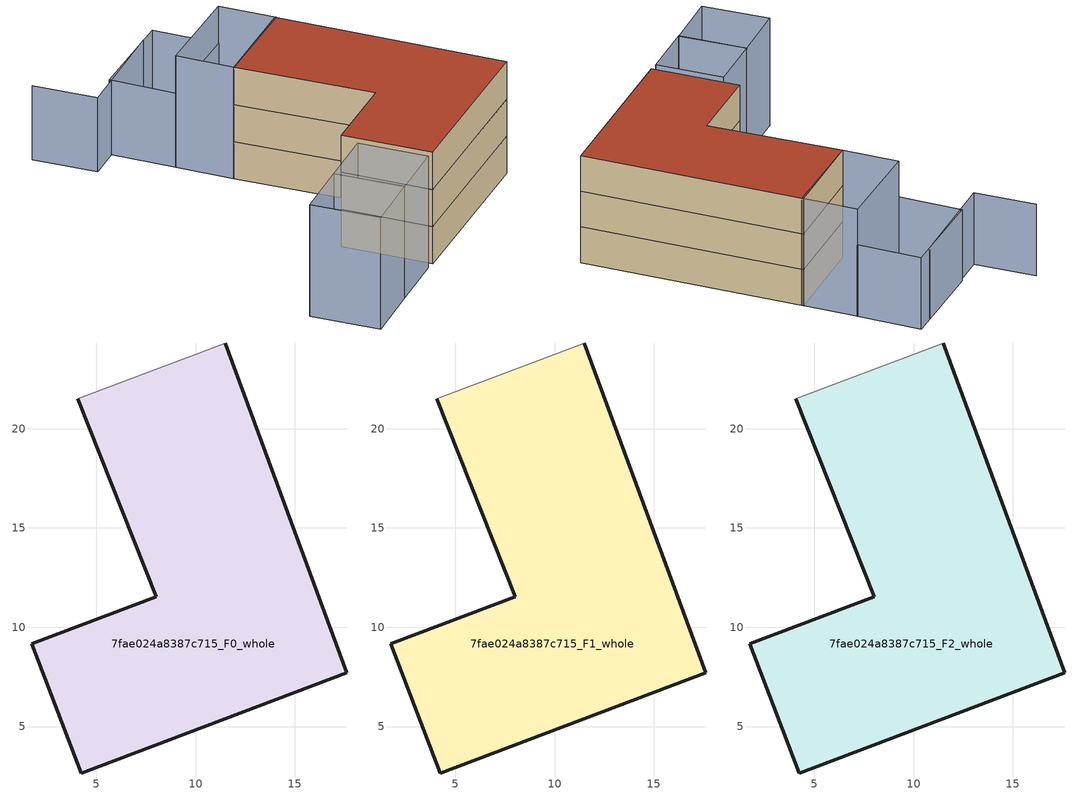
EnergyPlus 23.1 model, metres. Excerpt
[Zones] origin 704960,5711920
7fae024a8387c715_F0_whole
 floor ground (EU_floor_Construction): 11.48,24.31 17.61,7.71 4.24,2.66 1.76,9.17 8.02,11.54 4.06,21.49 z0
 wall outside (EU_wall_Construction): 4.06,21.49 8.02,11.54 1.76,9.17 4.24,2.66 17.61,7.71 11.48,24.31 z0:3
 wall adiabatic (EU_wall_Construction): 11.48,24.31 4.06,21.49 z0:3
7fae024a8387c715_F1_whole
 floor to 7fae024a8387c715_F0_whole (EU_floor_Construction): 11.48,24.31 17.61,7.71 4.24,2.66 1.76,9.17 8.02,11.54 4.06,21.49 z3
 wall outside (EU_wall_Construction): 4.06,21.49 8.02,11.54 1.76,9.17 4.24,2.66 17.61,7.71 11.48,24.31 z3:6
 wall adiabatic (EU_wall_Construction): 11.48,24.31 4.06,21.49 z3:6
7fae024a8387c715_F2_whole
 floor to 7fae024a8387c715_F1_whole (EU_floor_Construction): 11.48,24.31 17.61,7.71 4.24,2.66 1.76,9.17 8.02,11.54 4.06,21.49 z6
 wall outside (EU_wall_Construction): 4.06,21.49 8.02,11.54 1.76,9.17 4.24,2.66 17.61,7.71 11.48,24.31 z6:9
 wall adiabatic (EU_wall_Construction): 11.48,24.31 4.06,21.49 z6:9
 roof outside (EU_roof_Construction): 17.61,7.71 11.48,24.31 4.06,21.49 8.02,11.54 1.76,9.17 4.24,2.66 z9
shading: -7.3,3.98 -5.33,-1 / -7.34,3.96 -2.78,5.77 / -2.78,5.77 -0.8,0.79 / -0.8,0.79 -5.36,-1.02 / -5.36,-1.02 -7.34,3.96 / -0.83,0.78 -2.78,5.77 / -2.78,5.77 1.64,7.5 / 1.64,7.5 3.6,2.51 / 3.6,2.51 -0.83,0.78 / 4.06,21.49 2.56,25.68 / 2.56,25.68 10.04,28.36 / 10.04,28.36 11.54,24.18 / 11.54,24.18 4.06,21.49 z0:9; 6.77,32.57 -1.63,29.33 / -1.63,29.33 -3.41,33.95 / 2.56,25.66 0.85,30.45 / 0.85,30.45 8.33,33.13 / 8.33,33.13 10.04,28.34 / 10.04,28.34 2.56,25.66 z0:6
[Building]
EU S2 Campaign: North Axis=0; Terrain=City; Solar Distribution=FullExterior
[Site:Location]
London: Latitude=51.5; Longitude=-0.5; Time Zone=0; Elevation=25
[SizingPeriod:WeatherFileDays]
AnnualSizingPeriod: Begin Month=1; Begin Day of Month=1; End Month=12; End Day of Month=31; Day of Week for Start Day=Monday; Use Weather File Daylight Saving Period=No; Use Weather File Rain and Snow Indicators=No
[MATERIAL]
EU_InternalMass_Material: Roughness=MediumRough; Thickness=0.1; Conductivity=1; Density=1800; Specific Heat=900; Thermal Absorptance=0.9; Solar Absorptance=0.7; Visible Absorptance=0.7
[MATERIAL:NOMASS] Roughness=MediumRough; Thermal Absorptance=0.9; Solar Absorptance=0.7; Visible Absorptance=0.7
Name | Thermal Resistance
EU_wall_NoMass | 0.635353
EU_roof_NoMass | 0.675062
EU_floor_NoMass | 1.96382
[CONSTRUCTION]
EU_wall_Construction: EU_wall_NoMass
EU_roof_Construction: EU_roof_NoMass
EU_floor_Construction: EU_floor_NoMass
EU_InternalMass_Construction: EU_InternalMass_Material
[ZONE] Type=1; Multiplier=1; Ceiling Height=autocalculate; Floor Area=autocalculate; Part of Total Floor Area=Yes
Name | Volume
7fae024a8387c715_F0_whole | 550.652
7fae024a8387c715_F1_whole; 7fae024a8387c715_F2_whole | 550.65
[INTERNALMASS] Construction=EU_InternalMass_Construction; Surface Area=183.55
Name | Zone or ZoneList
7fae024a8387c715_F0_whole_EU_InternalMass | 7fae024a8387c715_F0_whole
7fae024a8387c715_F1_whole_EU_InternalMass | 7fae024a8387c715_F1_whole
7fae024a8387c715_F2_whole_EU_InternalMass | 7fae024a8387c715_F2_whole
[OTHEREQUIPMENT] Fuel Type=Electricity; Design Level Calculation Method=Watts/Area; Power per Zone Floor Area=1; Fraction Latent=0; Fraction Radiant=0; Fraction Lost=0; Carbon Dioxide Generation Rate=0; EndUse Subcategory=EU_Step8_InternalGains
Name | Zone or ZoneList or Space or SpaceList | Schedule
EU_Step8_InternalGain_7fae024a8387c715_F0_whole_f000 | 7fae024a8387c715_F0_whole | EU_Step8_GainSchedule_7fae024a8387c715_F0_whole_f000
EU_Step8_InternalGain_7fae024a8387c715_F1_whole_f000 | 7fae024a8387c715_F1_whole | EU_Step8_GainSchedule_7fae024a8387c715_F1_whole_f000
EU_Step8_InternalGain_7fae024a8387c715_F2_whole_f000 | 7fae024a8387c715_F2_whole | EU_Step8_GainSchedule_7fae024a8387c715_F2_whole_f000
[ZONEVENTILATION:DESIGNFLOWRATE] Schedule=EU_AlwaysOn; Design Flow Rate Calculation Method=AirChanges/Hour; Air Changes per Hour=0.555504; Ventilation Type=Natural; Fan Pressure Rise=0; Fan Total Efficiency=1; Constant Term Coefficient=1; Temperature Term Coefficient=0; Velocity Term Coefficient=0; Velocity Squared Term Coefficient=0; Minimum Indoor Temperature=-100; Maximum Indoor Temperature=100; Delta Temperature=-100; Minimum Outdoor Temperature=-100; Maximum Outdoor Temperature=100; Maximum Wind Speed=40
Name | Zone or ZoneList or Space or SpaceList
EU_ConstantAir_7fae024a8387c715_F0_whole | 7fae024a8387c715_F0_whole
EU_ConstantAir_7fae024a8387c715_F1_whole | 7fae024a8387c715_F1_whole
EU_ConstantAir_7fae024a8387c715_F2_whole | 7fae024a8387c715_F2_whole
[HVACTEMPLATE:THERMOSTAT] Constant Heating Setpoint=20; Constant Cooling Setpoint=50
EU_HeatOnly_7fae024a8387c715_F0_whole; EU_HeatOnly_7fae024a8387c715_F1_whole; EU_HeatOnly_7fae024a8387c715_F2_whole
[HVACTEMPLATE:ZONE:IDEALLOADSAIRSYSTEM] System Availability Schedule=EU_AlwaysOn; Maximum Heating Supply Air Temperature=50; Minimum Cooling Supply Air Temperature=13; Maximum Heating Supply Air Humidity Ratio=0.0156; Minimum Cooling Supply Air Humidity Ratio=0.0077; Heating Limit=NoLimit; Cooling Limit=NoLimit; Heating Availability Schedule=EU_AlwaysOn; Cooling Availability Schedule=EU_CoolingOff; Dehumidification Control Type=ConstantSensibleHeatRatio; Cooling Sensible Heat Ratio=0.7; Dehumidification Setpoint=60; Humidification Control Type=None; Humidification Setpoint=30; Outdoor Air Method=None; Outdoor Air Flow Rate per Person=0.00944; Outdoor Air Flow Rate per Zone Floor Area=0; Outdoor Air Flow Rate per Zone=0; Demand Controlled Ventilation Type=None; Outdoor Air Economizer Type=NoEconomizer; Heat Recovery Type=None; Sensible Heat Recovery Effectiveness=0.7; Latent Heat Recovery Effectiveness=0.65
Name | Template Thermostat
7fae024a8387c715_F0_whole | EU_HeatOnly_7fae024a8387c715_F0_whole
7fae024a8387c715_F1_whole | EU_HeatOnly_7fae024a8387c715_F1_whole
7fae024a8387c715_F2_whole | EU_HeatOnly_7fae024a8387c715_F2_whole
[SIZING:ZONE] Zone Cooling Design Supply Air Temperature Input Method=SupplyAirTemperature; Zone Cooling Design Supply Air Temperature=13; Zone Heating Design Supply Air Temperature Input Method=SupplyAirTemperature; Zone Heating Design Supply Air Temperature=50; Zone Cooling Design Supply Air Humidity Ratio=0.008; Zone Heating Design Supply Air Humidity Ratio=0.008; Cooling Design Air Flow Method=DesignDay; Cooling Design Air Flow Rate=0; Cooling Minimum Air Flow per Zone Floor Area=0.000762; Cooling Minimum Air Flow=0; Cooling Minimum Air Flow Fraction=0.2; Heating Design Air Flow Method=DesignDay; Heating Design Air Flow Rate=0; Heating Maximum Air Flow per Zone Floor Area=0.002032; Heating Maximum Air Flow=0.141576; Heating Maximum Air Flow Fraction=0.3; Account for Dedicated Outdoor Air System=No; Dedicated Outdoor Air System Control Strategy=NeutralSupplyAir; Dedicated Outdoor Air Low Setpoint Temperature for Design=autosize; Dedicated Outdoor Air High Setpoint Temperature for Design=autosize; Zone Load Sizing Method=Sensible Load Only No Latent Load; Zone Latent Cooling Design Supply Air Humidity Ratio Input Method=HumidityRatioDifference; Zone Cooling Design Supply Air Humidity Ratio Difference=0.005; Zone Latent Heating Design Supply Air Humidity Ratio Input Method=HumidityRatioDifference; Zone Humidification Design Supply Air Humidity Ratio Difference=0.005
7fae024a8387c715_F0_whole; 7fae024a8387c715_F1_whole; 7fae024a8387c715_F2_whole
[SCHEDULE:CONSTANT]
Name | Hourly Value
EU_AlwaysOn | 1
EU_CoolingOff | 0
[SCHEDULE:FILE] Column Number=1; Rows to Skip at Top=0; Number of Hours of Data=8760; Column Separator=Comma; Interpolate to Timestep=No; Minutes per Item=60; Adjust Schedule for Daylight Savings=Yes
Name | File
EU_Step8_GainSchedule_7fae024a8387c715_F0_whole_f000 | ../../schedules/7fae024a8387c715/7fae024a8387c715_F0_whole_f000_gain.csv
EU_Step8_GainSchedule_7fae024a8387c715_F1_whole_f000 | ../../schedules/7fae024a8387c715/7fae024a8387c715_F1_whole_f000_gain.csv
EU_Step8_GainSchedule_7fae024a8387c715_F2_whole_f000 | ../../schedules/7fae024a8387c715/7fae024a8387c715_F2_whole_f000_gain.csv
